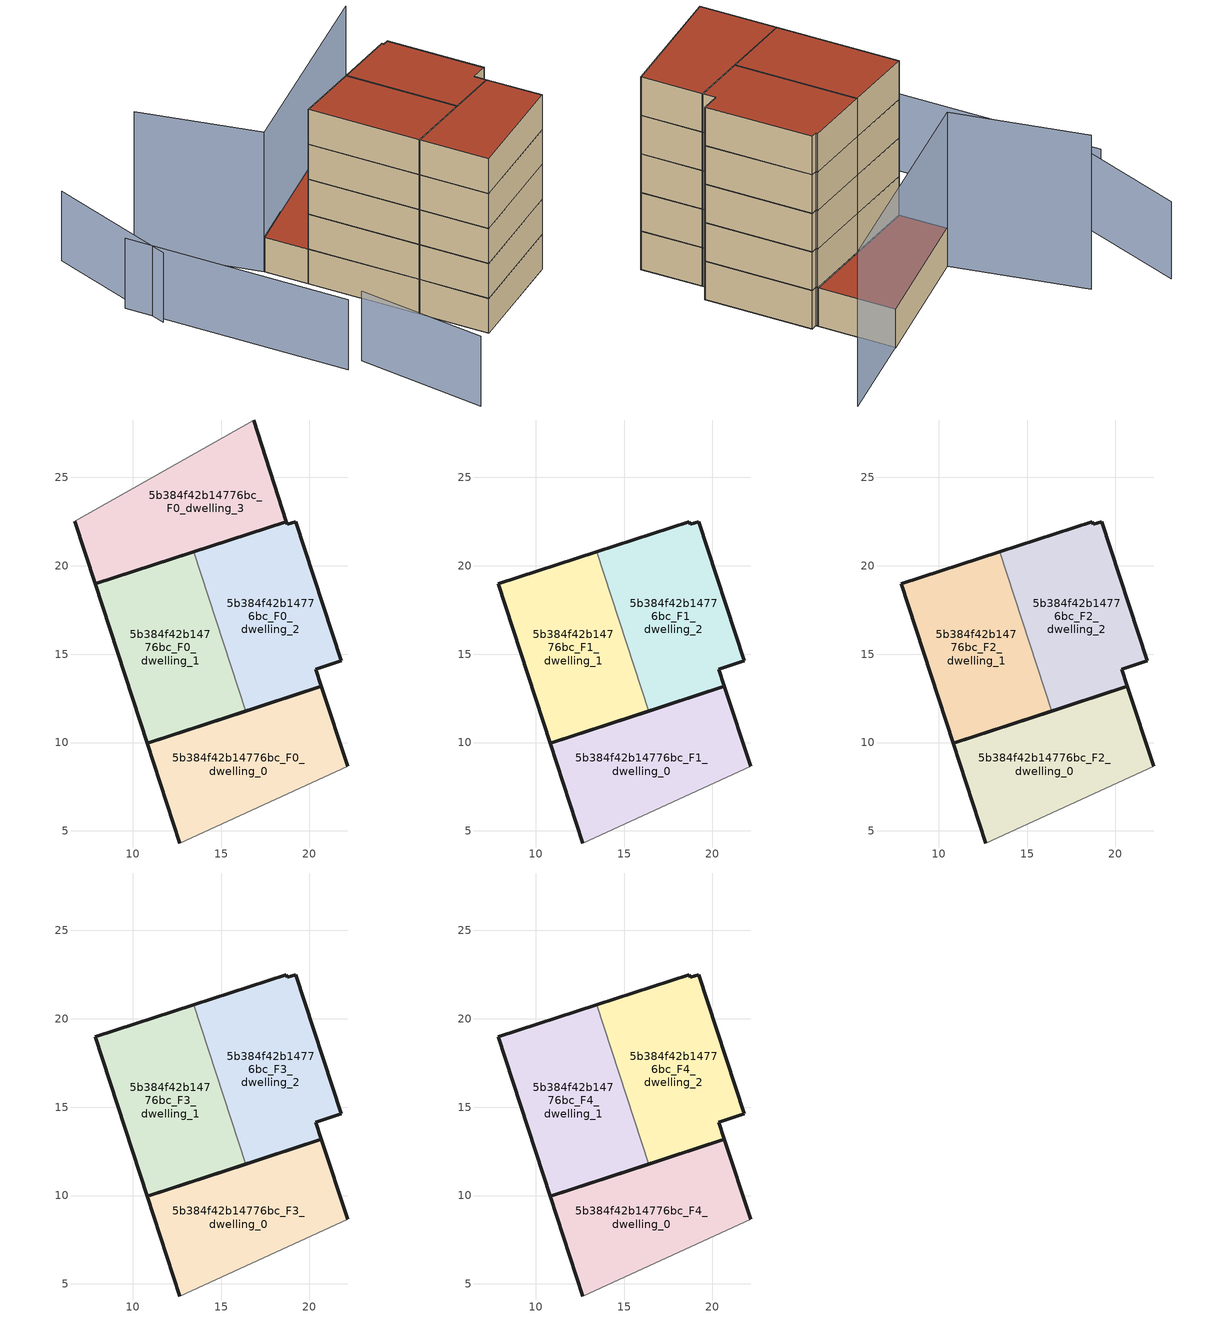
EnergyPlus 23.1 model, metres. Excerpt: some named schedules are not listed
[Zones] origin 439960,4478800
5b384f42b14776bc_F0_dwelling_0
 floor ground (EU_floor_Construction): 22.17,8.66 20.68,13.18 10.82,9.96 12.66,4.32 z0
 wall outside (EU_wall_Construction): 12.66,4.32 10.82,9.96 20.68,13.18 22.17,8.66 z0:3
 wall adiabatic (EU_wall_Construction): 22.17,8.66 12.66,4.32 z0:3
5b384f42b14776bc_F0_dwelling_1
 floor ground (EU_floor_Construction): 16.39,11.78 13.45,20.79 7.88,18.97 10.82,9.96 z0
 wall outside (EU_wall_Construction): 16.39,11.78 10.82,9.96 7.88,18.97 13.45,20.79 z0:3
 wall to 5b384f42b14776bc_F0_dwelling_2 (EU_wall_Construction): 13.45,20.79 16.39,11.78 z0:3
5b384f42b14776bc_F0_dwelling_2
 floor ground (EU_floor_Construction): 20.68,13.18 20.36,14.14 21.8,14.62 19.24,22.49 18.75,22.33 18.69,22.5 13.45,20.79 16.39,11.78 z0
 wall outside (EU_wall_Construction): 13.45,20.79 18.69,22.5 18.75,22.33 19.24,22.49 21.8,14.62 20.36,14.14 20.68,13.18 16.39,11.78 z0:3
5b384f42b14776bc_F0_dwelling_3
 floor ground (EU_floor_Construction): 18.69,22.5 16.85,28.24 6.72,22.5 7.88,18.97 z0
 wall outside (EU_wall_Construction): 16.85,28.24 18.69,22.5 7.88,18.97 6.72,22.5 z0:3
 wall adiabatic (EU_wall_Construction): 6.72,22.5 16.85,28.24 z0:3
 roof outside (EU_roof_Construction): 16.85,28.24 18.69,22.5 7.88,18.97 6.72,22.5 z3
5b384f42b14776bc_F1_dwelling_0
 floor to 5b384f42b14776bc_F0_dwelling_0 (EU_floor_Construction): 22.17,8.66 20.68,13.18 10.82,9.96 12.66,4.32 z3
 wall outside (EU_wall_Construction): 12.66,4.32 10.82,9.96 20.68,13.18 22.17,8.66 z3:6
 wall adiabatic (EU_wall_Construction): 22.17,8.66 12.66,4.32 z3:6
5b384f42b14776bc_F1_dwelling_1
 floor to 5b384f42b14776bc_F0_dwelling_1 (EU_floor_Construction): 16.39,11.78 13.45,20.79 7.88,18.97 10.82,9.96 z3
 wall outside (EU_wall_Construction): 16.39,11.78 10.82,9.96 7.88,18.97 13.45,20.79 z3:6
 wall to 5b384f42b14776bc_F1_dwelling_2 (EU_wall_Construction): 13.45,20.79 16.39,11.78 z3:6
5b384f42b14776bc_F1_dwelling_2
 floor to 5b384f42b14776bc_F0_dwelling_2 (EU_floor_Construction): 20.68,13.18 20.36,14.14 21.8,14.62 19.24,22.49 18.75,22.33 18.69,22.5 13.45,20.79 16.39,11.78 z3
 wall outside (EU_wall_Construction): 13.45,20.79 18.69,22.5 18.75,22.33 19.24,22.49 21.8,14.62 20.36,14.14 20.68,13.18 16.39,11.78 z3:6
5b384f42b14776bc_F2_dwelling_0
 floor to 5b384f42b14776bc_F1_dwelling_0 (EU_floor_Construction): 22.17,8.66 20.68,13.18 10.82,9.96 12.66,4.32 z6
 wall outside (EU_wall_Construction): 12.66,4.32 10.82,9.96 20.68,13.18 22.17,8.66 z6:9
 wall adiabatic (EU_wall_Construction): 22.17,8.66 12.66,4.32 z6:9
5b384f42b14776bc_F2_dwelling_1
 floor to 5b384f42b14776bc_F1_dwelling_1 (EU_floor_Construction): 16.39,11.78 13.45,20.79 7.88,18.97 10.82,9.96 z6
 wall outside (EU_wall_Construction): 16.39,11.78 10.82,9.96 7.88,18.97 13.45,20.79 z6:9
 wall to 5b384f42b14776bc_F2_dwelling_2 (EU_wall_Construction): 13.45,20.79 16.39,11.78 z6:9
5b384f42b14776bc_F2_dwelling_2
 floor to 5b384f42b14776bc_F1_dwelling_2 (EU_floor_Construction): 20.68,13.18 20.36,14.14 21.8,14.62 19.24,22.49 18.75,22.33 18.69,22.5 13.45,20.79 16.39,11.78 z6
 wall outside (EU_wall_Construction): 13.45,20.79 18.69,22.5 18.75,22.33 19.24,22.49 21.8,14.62 20.36,14.14 20.68,13.18 16.39,11.78 z6:9
5b384f42b14776bc_F3_dwelling_0
 floor to 5b384f42b14776bc_F2_dwelling_0 (EU_floor_Construction): 22.17,8.66 20.68,13.18 10.82,9.96 12.66,4.32 z9
 wall outside (EU_wall_Construction): 12.66,4.32 10.82,9.96 20.68,13.18 22.17,8.66 z9:12
 wall adiabatic (EU_wall_Construction): 22.17,8.66 12.66,4.32 z9:12
5b384f42b14776bc_F3_dwelling_1
 floor to 5b384f42b14776bc_F2_dwelling_1 (EU_floor_Construction): 16.39,11.78 13.45,20.79 7.88,18.97 10.82,9.96 z9
 wall outside (EU_wall_Construction): 16.39,11.78 10.82,9.96 7.88,18.97 13.45,20.79 z9:12
 wall to 5b384f42b14776bc_F3_dwelling_2 (EU_wall_Construction): 13.45,20.79 16.39,11.78 z9:12
5b384f42b14776bc_F3_dwelling_2
 floor to 5b384f42b14776bc_F2_dwelling_2 (EU_floor_Construction): 20.68,13.18 20.36,14.14 21.8,14.62 19.24,22.49 18.75,22.33 18.69,22.5 13.45,20.79 16.39,11.78 z9
 wall outside (EU_wall_Construction): 13.45,20.79 18.69,22.5 18.75,22.33 19.24,22.49 21.8,14.62 20.36,14.14 20.68,13.18 16.39,11.78 z9:12
5b384f42b14776bc_F4_dwelling_0
 floor to 5b384f42b14776bc_F3_dwelling_0 (EU_floor_Construction): 22.17,8.66 20.68,13.18 10.82,9.96 12.66,4.32 z12
 wall outside (EU_wall_Construction): 12.66,4.32 10.82,9.96 20.68,13.18 22.17,8.66 z12:15
 wall adiabatic (EU_wall_Construction): 22.17,8.66 12.66,4.32 z12:15
 roof outside (EU_roof_Construction): 20.68,13.18 22.17,8.66 12.66,4.32 10.82,9.96 z15
5b384f42b14776bc_F4_dwelling_1
 floor to 5b384f42b14776bc_F3_dwelling_1 (EU_floor_Construction): 16.39,11.78 13.45,20.79 7.88,18.97 10.82,9.96 z12
 wall outside (EU_wall_Construction): 16.39,11.78 10.82,9.96 7.88,18.97 13.45,20.79 z12:15
 wall to 5b384f42b14776bc_F4_dwelling_2 (EU_wall_Construction): 13.45,20.79 16.39,11.78 z12:15
 roof outside (EU_roof_Construction): 13.45,20.79 16.39,11.78 10.82,9.96 7.88,18.97 z15
5b384f42b14776bc_F4_dwelling_2
 floor to 5b384f42b14776bc_F3_dwelling_2 (EU_floor_Construction): 20.68,13.18 20.36,14.14 21.8,14.62 19.24,22.49 18.75,22.33 18.69,22.5 13.45,20.79 16.39,11.78 z12
 wall outside (EU_wall_Construction): 13.45,20.79 18.69,22.5 18.75,22.33 19.24,22.49 21.8,14.62 20.36,14.14 20.68,13.18 16.39,11.78 z12:15
 roof outside (EU_roof_Construction): 19.24,22.49 21.8,14.62 20.36,14.14 20.68,13.18 16.39,11.78 13.45,20.79 18.69,22.5 18.75,22.33 z15
shading: 2.89,7.79 4.77,-3.26 / -4.58,25.61 1.25,7.51 / -3.21,34.05 -3.97,22.1 z0:6; 24.14,32.26 6.72,22.5 / 6.72,22.5 1.74,31.41 z0:12
[Building]
EU S2 Campaign: North Axis=0; Terrain=City; Solar Distribution=FullExterior
[Site:Location]
Madrid: Latitude=40.5; Longitude=-3.5; Time Zone=1; Elevation=609
[SizingPeriod:WeatherFileDays]
AnnualSizingPeriod: Begin Month=1; Begin Day of Month=1; End Month=12; End Day of Month=31; Day of Week for Start Day=Monday; Use Weather File Daylight Saving Period=No; Use Weather File Rain and Snow Indicators=No
[MATERIAL]
EU_InternalMass_Material: Roughness=MediumRough; Thickness=0.1; Conductivity=1; Density=1800; Specific Heat=900; Thermal Absorptance=0.9; Solar Absorptance=0.7; Visible Absorptance=0.7
[MATERIAL:NOMASS] Roughness=MediumRough; Thermal Absorptance=0.9; Solar Absorptance=0.7; Visible Absorptance=0.7
Name | Thermal Resistance
EU_wall_NoMass | 1.60022
EU_roof_NoMass | 1.57597
EU_floor_NoMass | 0.470652
[CONSTRUCTION]
EU_wall_Construction: EU_wall_NoMass
EU_roof_Construction: EU_roof_NoMass
EU_floor_Construction: EU_floor_NoMass
EU_InternalMass_Construction: EU_InternalMass_Material
[ZONE] Type=1; Multiplier=1; Ceiling Height=autocalculate; Floor Area=autocalculate; Part of Total Floor Area=Yes
Name | Volume
5b384f42b14776bc_F0_dwelling_0 | 166.544
5b384f42b14776bc_F1_dwelling_0; 5b384f42b14776bc_F2_dwelling_0; 5b384f42b14776bc_F3_dwelling_0; 5b384f42b14776bc_F4_dwelling_0 | 166.543
5b384f42b14776bc_F0_dwelling_1; 5b384f42b14776bc_F1_dwelling_1; 5b384f42b14776bc_F2_dwelling_1; 5b384f42b14776bc_F3_dwelling_1; 5b384f42b14776bc_F4_dwelling_1 | 166.546
5b384f42b14776bc_F0_dwelling_2; 5b384f42b14776bc_F1_dwelling_2; 5b384f42b14776bc_F2_dwelling_2; 5b384f42b14776bc_F3_dwelling_2; 5b384f42b14776bc_F4_dwelling_2 | 166.542
5b384f42b14776bc_F0_dwelling_3 | 166.541
[INTERNALMASS] Construction=EU_InternalMass_Construction
Name | Zone or ZoneList | Surface Area
5b384f42b14776bc_F0_dwelling_0_EU_InternalMass | 5b384f42b14776bc_F0_dwelling_0 | 55.5144
5b384f42b14776bc_F0_dwelling_1_EU_InternalMass | 5b384f42b14776bc_F0_dwelling_1 | 55.5158
5b384f42b14776bc_F0_dwelling_2_EU_InternalMass | 5b384f42b14776bc_F0_dwelling_2 | 55.5131
5b384f42b14776bc_F0_dwelling_3_EU_InternalMass | 5b384f42b14776bc_F0_dwelling_3 | 55.5137
5b384f42b14776bc_F1_dwelling_0_EU_InternalMass | 5b384f42b14776bc_F1_dwelling_0 | 74.0222
5b384f42b14776bc_F1_dwelling_1_EU_InternalMass | 5b384f42b14776bc_F1_dwelling_1 | 74.0165
5b384f42b14776bc_F1_dwelling_2_EU_InternalMass | 5b384f42b14776bc_F1_dwelling_2 | 74.0204
5b384f42b14776bc_F2_dwelling_0_EU_InternalMass | 5b384f42b14776bc_F2_dwelling_0 | 74.0222
5b384f42b14776bc_F2_dwelling_1_EU_InternalMass | 5b384f42b14776bc_F2_dwelling_1 | 74.0165
5b384f42b14776bc_F2_dwelling_2_EU_InternalMass | 5b384f42b14776bc_F2_dwelling_2 | 74.0204
5b384f42b14776bc_F3_dwelling_0_EU_InternalMass | 5b384f42b14776bc_F3_dwelling_0 | 74.0222
5b384f42b14776bc_F3_dwelling_1_EU_InternalMass | 5b384f42b14776bc_F3_dwelling_1 | 74.0165
5b384f42b14776bc_F3_dwelling_2_EU_InternalMass | 5b384f42b14776bc_F3_dwelling_2 | 74.0204
5b384f42b14776bc_F4_dwelling_0_EU_InternalMass | 5b384f42b14776bc_F4_dwelling_0 | 74.0222
5b384f42b14776bc_F4_dwelling_1_EU_InternalMass | 5b384f42b14776bc_F4_dwelling_1 | 74.0165
5b384f42b14776bc_F4_dwelling_2_EU_InternalMass | 5b384f42b14776bc_F4_dwelling_2 | 74.0204
[OTHEREQUIPMENT] Fuel Type=Electricity; Design Level Calculation Method=Watts/Area; Power per Zone Floor Area=1; Fraction Latent=0; Fraction Radiant=0; Fraction Lost=0; Carbon Dioxide Generation Rate=0; EndUse Subcategory=EU_Step8_InternalGains
Name | Zone or ZoneList or Space or SpaceList | Schedule
EU_Step8_InternalGain_5b384f42b14776bc_F0_dwelling_0_f000 | 5b384f42b14776bc_F0_dwelling_0 | EU_Step8_GainSchedule_5b384f42b14776bc_F0_dwelling_0_f000
EU_Step8_InternalGain_5b384f42b14776bc_F0_dwelling_1_f000 | 5b384f42b14776bc_F0_dwelling_1 | EU_Step8_GainSchedule_5b384f42b14776bc_F0_dwelling_1_f000
EU_Step8_InternalGain_5b384f42b14776bc_F0_dwelling_2_f000 | 5b384f42b14776bc_F0_dwelling_2 | EU_Step8_GainSchedule_5b384f42b14776bc_F0_dwelling_2_f000
EU_Step8_InternalGain_5b384f42b14776bc_F0_dwelling_3_f000 | 5b384f42b14776bc_F0_dwelling_3 | EU_Step8_GainSchedule_5b384f42b14776bc_F0_dwelling_3_f000
EU_Step8_InternalGain_5b384f42b14776bc_F1_dwelling_0_f000 | 5b384f42b14776bc_F1_dwelling_0 | EU_Step8_GainSchedule_5b384f42b14776bc_F1_dwelling_0_f000
EU_Step8_InternalGain_5b384f42b14776bc_F1_dwelling_1_f000 | 5b384f42b14776bc_F1_dwelling_1 | EU_Step8_GainSchedule_5b384f42b14776bc_F1_dwelling_1_f000
EU_Step8_InternalGain_5b384f42b14776bc_F1_dwelling_2_f000 | 5b384f42b14776bc_F1_dwelling_2 | EU_Step8_GainSchedule_5b384f42b14776bc_F1_dwelling_2_f000
EU_Step8_InternalGain_5b384f42b14776bc_F2_dwelling_0_f000 | 5b384f42b14776bc_F2_dwelling_0 | EU_Step8_GainSchedule_5b384f42b14776bc_F2_dwelling_0_f000
EU_Step8_InternalGain_5b384f42b14776bc_F2_dwelling_1_f000 | 5b384f42b14776bc_F2_dwelling_1 | EU_Step8_GainSchedule_5b384f42b14776bc_F2_dwelling_1_f000
EU_Step8_InternalGain_5b384f42b14776bc_F2_dwelling_2_f000 | 5b384f42b14776bc_F2_dwelling_2 | EU_Step8_GainSchedule_5b384f42b14776bc_F2_dwelling_2_f000
EU_Step8_InternalGain_5b384f42b14776bc_F3_dwelling_0_f000 | 5b384f42b14776bc_F3_dwelling_0 | EU_Step8_GainSchedule_5b384f42b14776bc_F3_dwelling_0_f000
EU_Step8_InternalGain_5b384f42b14776bc_F3_dwelling_1_f000 | 5b384f42b14776bc_F3_dwelling_1 | EU_Step8_GainSchedule_5b384f42b14776bc_F3_dwelling_1_f000
EU_Step8_InternalGain_5b384f42b14776bc_F3_dwelling_2_f000 | 5b384f42b14776bc_F3_dwelling_2 | EU_Step8_GainSchedule_5b384f42b14776bc_F3_dwelling_2_f000
EU_Step8_InternalGain_5b384f42b14776bc_F4_dwelling_0_f000 | 5b384f42b14776bc_F4_dwelling_0 | EU_Step8_GainSchedule_5b384f42b14776bc_F4_dwelling_0_f000
EU_Step8_InternalGain_5b384f42b14776bc_F4_dwelling_1_f000 | 5b384f42b14776bc_F4_dwelling_1 | EU_Step8_GainSchedule_5b384f42b14776bc_F4_dwelling_1_f000
EU_Step8_InternalGain_5b384f42b14776bc_F4_dwelling_2_f000 | 5b384f42b14776bc_F4_dwelling_2 | EU_Step8_GainSchedule_5b384f42b14776bc_F4_dwelling_2_f000
[ZONEVENTILATION:DESIGNFLOWRATE] Schedule=EU_AlwaysOn; Design Flow Rate Calculation Method=AirChanges/Hour; Air Changes per Hour=0.480704; Ventilation Type=Natural; Fan Pressure Rise=0; Fan Total Efficiency=1; Constant Term Coefficient=1; Temperature Term Coefficient=0; Velocity Term Coefficient=0; Velocity Squared Term Coefficient=0; Minimum Indoor Temperature=-100; Maximum Indoor Temperature=100; Delta Temperature=-100; Minimum Outdoor Temperature=-100; Maximum Outdoor Temperature=100; Maximum Wind Speed=40
Name | Zone or ZoneList or Space or SpaceList
EU_ConstantAir_5b384f42b14776bc_F0_dwelling_0 | 5b384f42b14776bc_F0_dwelling_0
EU_ConstantAir_5b384f42b14776bc_F0_dwelling_1 | 5b384f42b14776bc_F0_dwelling_1
EU_ConstantAir_5b384f42b14776bc_F0_dwelling_2 | 5b384f42b14776bc_F0_dwelling_2
EU_ConstantAir_5b384f42b14776bc_F0_dwelling_3 | 5b384f42b14776bc_F0_dwelling_3
EU_ConstantAir_5b384f42b14776bc_F1_dwelling_0 | 5b384f42b14776bc_F1_dwelling_0
EU_ConstantAir_5b384f42b14776bc_F1_dwelling_1 | 5b384f42b14776bc_F1_dwelling_1
EU_ConstantAir_5b384f42b14776bc_F1_dwelling_2 | 5b384f42b14776bc_F1_dwelling_2
EU_ConstantAir_5b384f42b14776bc_F2_dwelling_0 | 5b384f42b14776bc_F2_dwelling_0
EU_ConstantAir_5b384f42b14776bc_F2_dwelling_1 | 5b384f42b14776bc_F2_dwelling_1
EU_ConstantAir_5b384f42b14776bc_F2_dwelling_2 | 5b384f42b14776bc_F2_dwelling_2
EU_ConstantAir_5b384f42b14776bc_F3_dwelling_0 | 5b384f42b14776bc_F3_dwelling_0
EU_ConstantAir_5b384f42b14776bc_F3_dwelling_1 | 5b384f42b14776bc_F3_dwelling_1
EU_ConstantAir_5b384f42b14776bc_F3_dwelling_2 | 5b384f42b14776bc_F3_dwelling_2
EU_ConstantAir_5b384f42b14776bc_F4_dwelling_0 | 5b384f42b14776bc_F4_dwelling_0
EU_ConstantAir_5b384f42b14776bc_F4_dwelling_1 | 5b384f42b14776bc_F4_dwelling_1
EU_ConstantAir_5b384f42b14776bc_F4_dwelling_2 | 5b384f42b14776bc_F4_dwelling_2
[HVACTEMPLATE:THERMOSTAT] Constant Heating Setpoint=20; Constant Cooling Setpoint=50
EU_HeatOnly_5b384f42b14776bc_F0_dwelling_0; EU_HeatOnly_5b384f42b14776bc_F0_dwelling_1; EU_HeatOnly_5b384f42b14776bc_F0_dwelling_2; EU_HeatOnly_5b384f42b14776bc_F0_dwelling_3; EU_HeatOnly_5b384f42b14776bc_F1_dwelling_0; EU_HeatOnly_5b384f42b14776bc_F1_dwelling_1; EU_HeatOnly_5b384f42b14776bc_F1_dwelling_2; EU_HeatOnly_5b384f42b14776bc_F2_dwelling_0; EU_HeatOnly_5b384f42b14776bc_F2_dwelling_1; EU_HeatOnly_5b384f42b14776bc_F2_dwelling_2; EU_HeatOnly_5b384f42b14776bc_F3_dwelling_0; EU_HeatOnly_5b384f42b14776bc_F3_dwelling_1; EU_HeatOnly_5b384f42b14776bc_F3_dwelling_2; EU_HeatOnly_5b384f42b14776bc_F4_dwelling_0; EU_HeatOnly_5b384f42b14776bc_F4_dwelling_1; EU_HeatOnly_5b384f42b14776bc_F4_dwelling_2
[HVACTEMPLATE:ZONE:IDEALLOADSAIRSYSTEM] System Availability Schedule=EU_AlwaysOn; Maximum Heating Supply Air Temperature=50; Minimum Cooling Supply Air Temperature=13; Maximum Heating Supply Air Humidity Ratio=0.0156; Minimum Cooling Supply Air Humidity Ratio=0.0077; Heating Limit=NoLimit; Cooling Limit=NoLimit; Heating Availability Schedule=EU_AlwaysOn; Cooling Availability Schedule=EU_CoolingOff; Dehumidification Control Type=ConstantSensibleHeatRatio; Cooling Sensible Heat Ratio=0.7; Dehumidification Setpoint=60; Humidification Control Type=None; Humidification Setpoint=30; Outdoor Air Method=None; Outdoor Air Flow Rate per Person=0.00944; Outdoor Air Flow Rate per Zone Floor Area=0; Outdoor Air Flow Rate per Zone=0; Demand Controlled Ventilation Type=None; Outdoor Air Economizer Type=NoEconomizer; Heat Recovery Type=None; Sensible Heat Recovery Effectiveness=0.7; Latent Heat Recovery Effectiveness=0.65
Name | Template Thermostat
5b384f42b14776bc_F0_dwelling_0 | EU_HeatOnly_5b384f42b14776bc_F0_dwelling_0
5b384f42b14776bc_F0_dwelling_1 | EU_HeatOnly_5b384f42b14776bc_F0_dwelling_1
5b384f42b14776bc_F0_dwelling_2 | EU_HeatOnly_5b384f42b14776bc_F0_dwelling_2
5b384f42b14776bc_F0_dwelling_3 | EU_HeatOnly_5b384f42b14776bc_F0_dwelling_3
5b384f42b14776bc_F1_dwelling_0 | EU_HeatOnly_5b384f42b14776bc_F1_dwelling_0
5b384f42b14776bc_F1_dwelling_1 | EU_HeatOnly_5b384f42b14776bc_F1_dwelling_1
5b384f42b14776bc_F1_dwelling_2 | EU_HeatOnly_5b384f42b14776bc_F1_dwelling_2
5b384f42b14776bc_F2_dwelling_0 | EU_HeatOnly_5b384f42b14776bc_F2_dwelling_0
5b384f42b14776bc_F2_dwelling_1 | EU_HeatOnly_5b384f42b14776bc_F2_dwelling_1
5b384f42b14776bc_F2_dwelling_2 | EU_HeatOnly_5b384f42b14776bc_F2_dwelling_2
5b384f42b14776bc_F3_dwelling_0 | EU_HeatOnly_5b384f42b14776bc_F3_dwelling_0
5b384f42b14776bc_F3_dwelling_1 | EU_HeatOnly_5b384f42b14776bc_F3_dwelling_1
5b384f42b14776bc_F3_dwelling_2 | EU_HeatOnly_5b384f42b14776bc_F3_dwelling_2
5b384f42b14776bc_F4_dwelling_0 | EU_HeatOnly_5b384f42b14776bc_F4_dwelling_0
5b384f42b14776bc_F4_dwelling_1 | EU_HeatOnly_5b384f42b14776bc_F4_dwelling_1
5b384f42b14776bc_F4_dwelling_2 | EU_HeatOnly_5b384f42b14776bc_F4_dwelling_2
